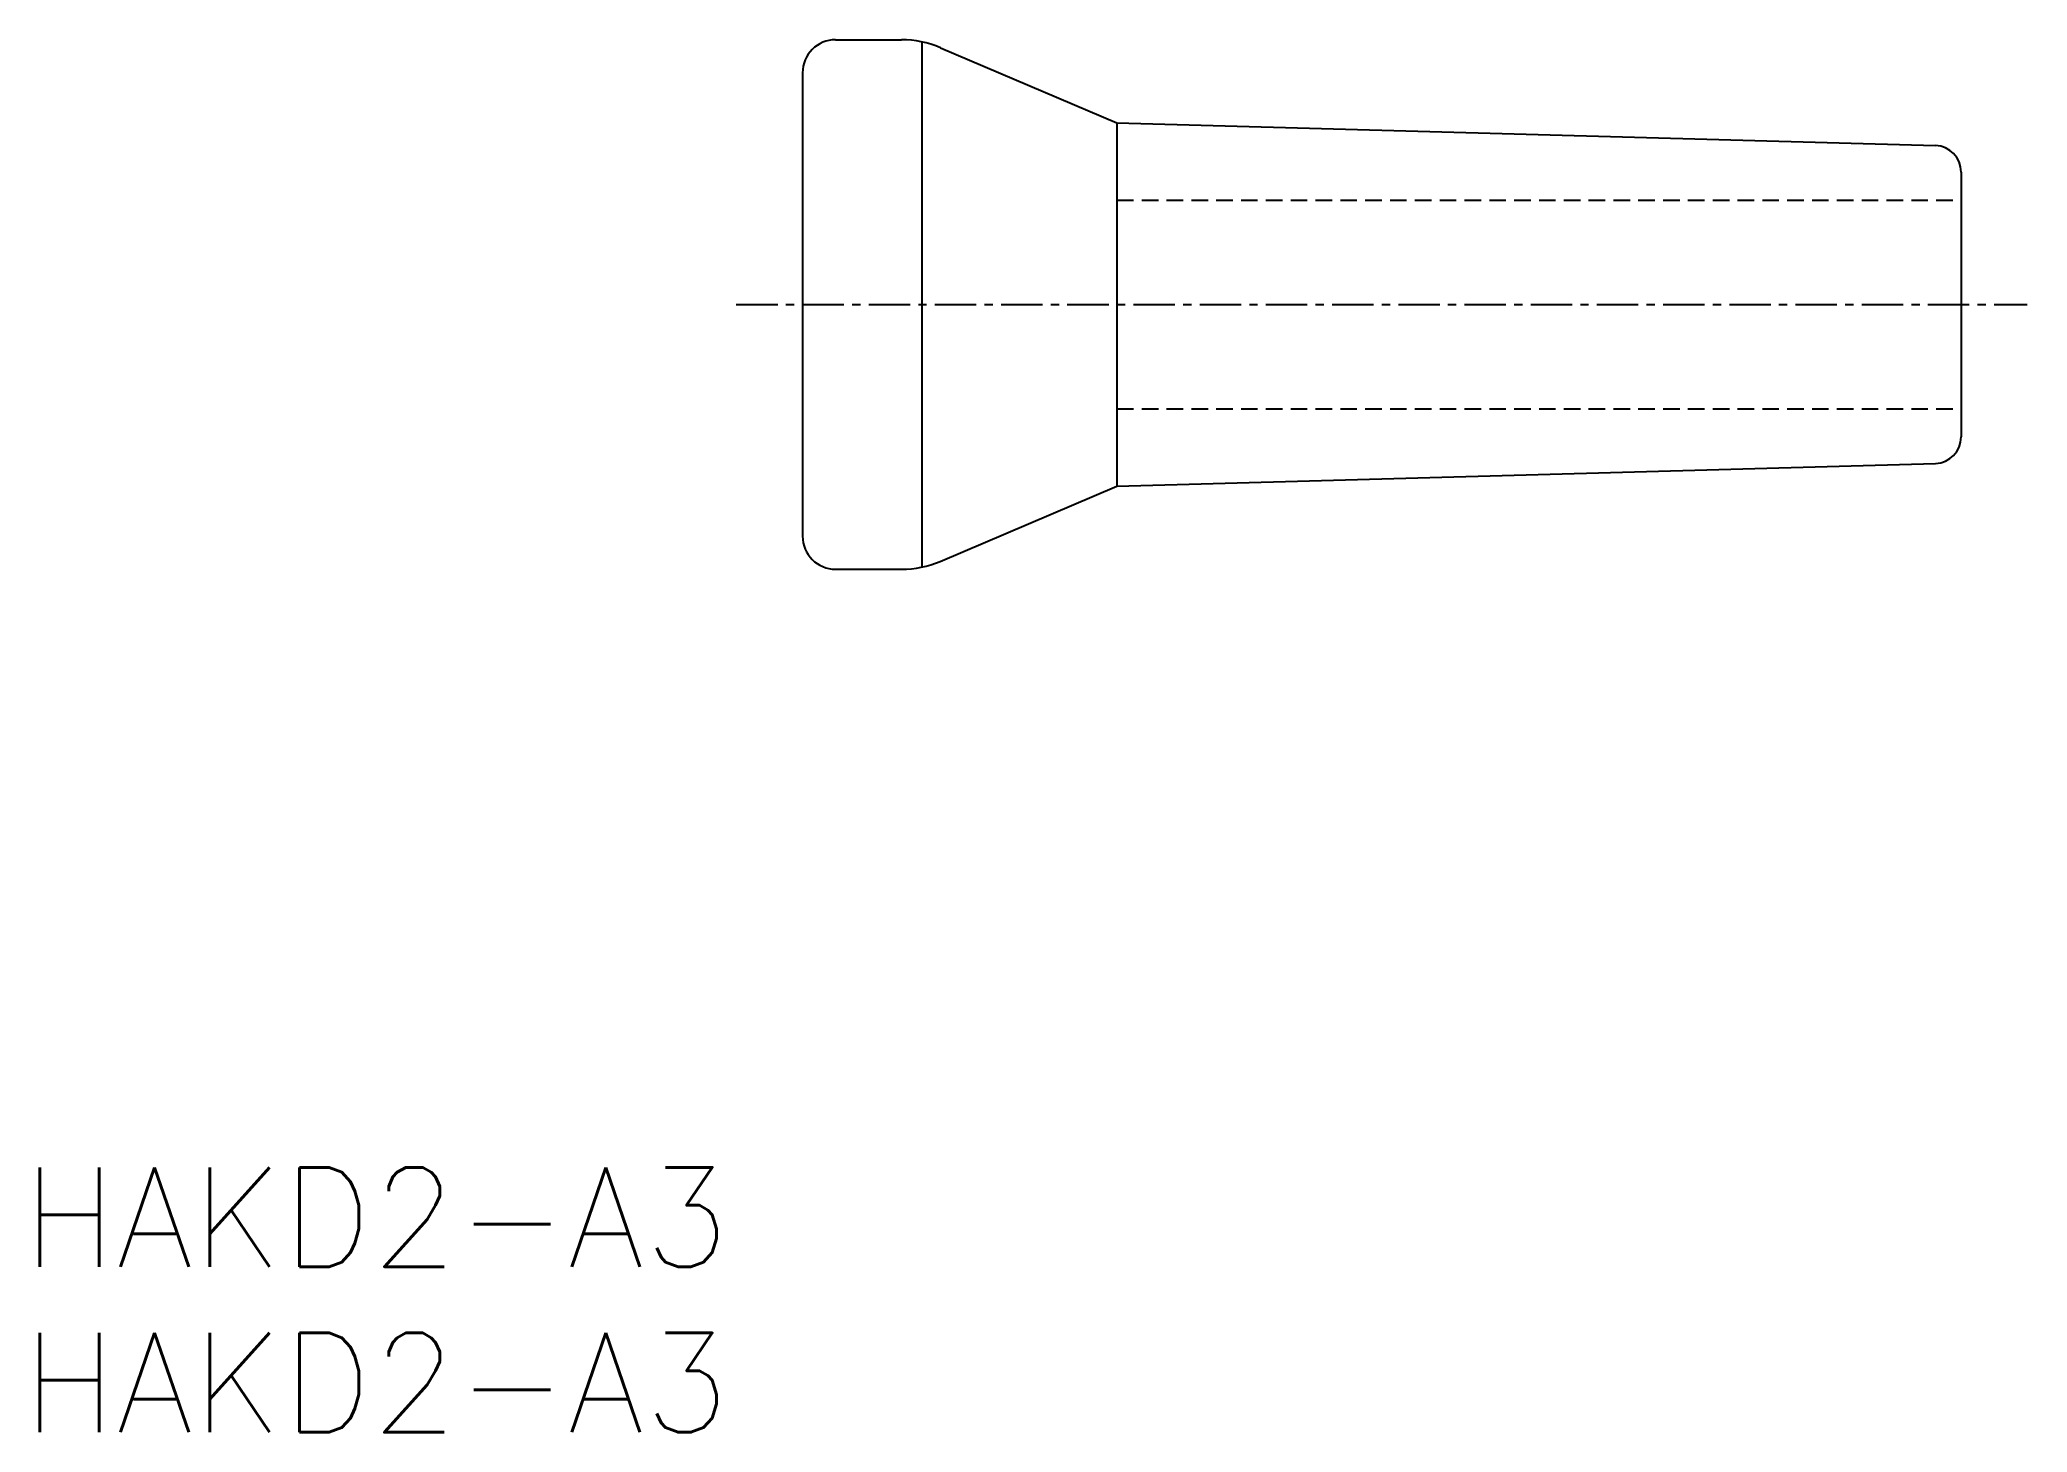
# Model space of a CAD drawing. Extents: x 0.5 to 60.6, y 0 to 42.1.
import ezdxf
from ezdxf.enums import TextEntityAlignment as Align

# ---------------------------------------------------------------- set-up
doc = ezdxf.new("R2010")
doc.units = 0
doc.linetypes.add('CENTER', pattern=[2, 1.25, -0.25, 0.25, -0.25])
doc.linetypes.add('DASHED', pattern=[0.75, 0.5, -0.25])
doc.layers.get('0').update_dxf_attribs({"linetype": 'CONTINUOUS'})
doc.layers.add('CENTER', color=1, linetype='CENTER')
doc.styles.get("Standard").update_dxf_attribs({"font": 'txt.shx', "bigfont": '@extfont2.shx'})

msp = doc.modelspace()

# ---------------------------------------------------------------- linework, layer by layer
at = {"color": 7, "linetype": 'CONTINUOUS'}
for p, q in [((24.558, 42.076), (26.545, 42.076)), ((27.158, 42.012), (27.158, 26.139)), ((27.722, 41.835), (33.058, 39.566)), ((23.558, 41.076), (23.558, 27.076)), ((23.558, 41.076), (23.558, 27.076)), ((23.558, 41.076), (23.558, 27.076)), ((23.558, 41.076), (23.558, 27.076)), ((33.058, 39.566), (33.058, 28.585)), ((33.058, 39.566), (57.786, 38.877)), ((58.558, 38.078), (58.558, 30.073)), ((33.058, 28.585), (57.786, 29.274)), ((27.721, 26.315), (33.058, 28.585)), ((24.558, 26.076), (26.546, 26.076))]:
    msp.add_line(p, q, dxfattribs=at)
at = {"color": 3, "linetype": 'DASHED'}
for p, q in [((33.058, 37.226), (58.558, 37.226)), ((33.058, 30.926), (58.558, 30.926))]:
    msp.add_line(p, q, dxfattribs=at)
at = {"color": 7, "linetype": 'CONTINUOUS'}
for centre, radius, start, end in [((24.558, 41.076), 1, 90, 180), ((26.545, 39.076), 3, 66.91087, 90), ((57.758, 38.078), 0.8, 0, 88), ((57.758, 30.073), 0.8, 272, 0), ((24.558, 27.076), 1, 180, 270), ((26.546, 29.076), 3, 270, 293.03885)]:
    msp.add_arc(centre, radius, start, end, dxfattribs=at)
at = {"layer": 'CENTER', "color": 1, "linetype": 'CENTER'}
msp.add_line((21.558, 34.076), (60.558, 34.076), dxfattribs=at)

# ---------------------------------------------------------------- texts
at = {"color": 7, "linetype": 'CONTINUOUS'}
for p in [(0, 6.5), (0, 1.5)]:
    msp.add_text('HAKD2-A3', height=3, dxfattribs=at).set_placement(p, align=Align.MIDDLE_LEFT)

doc.saveas('drawing.dxf')
